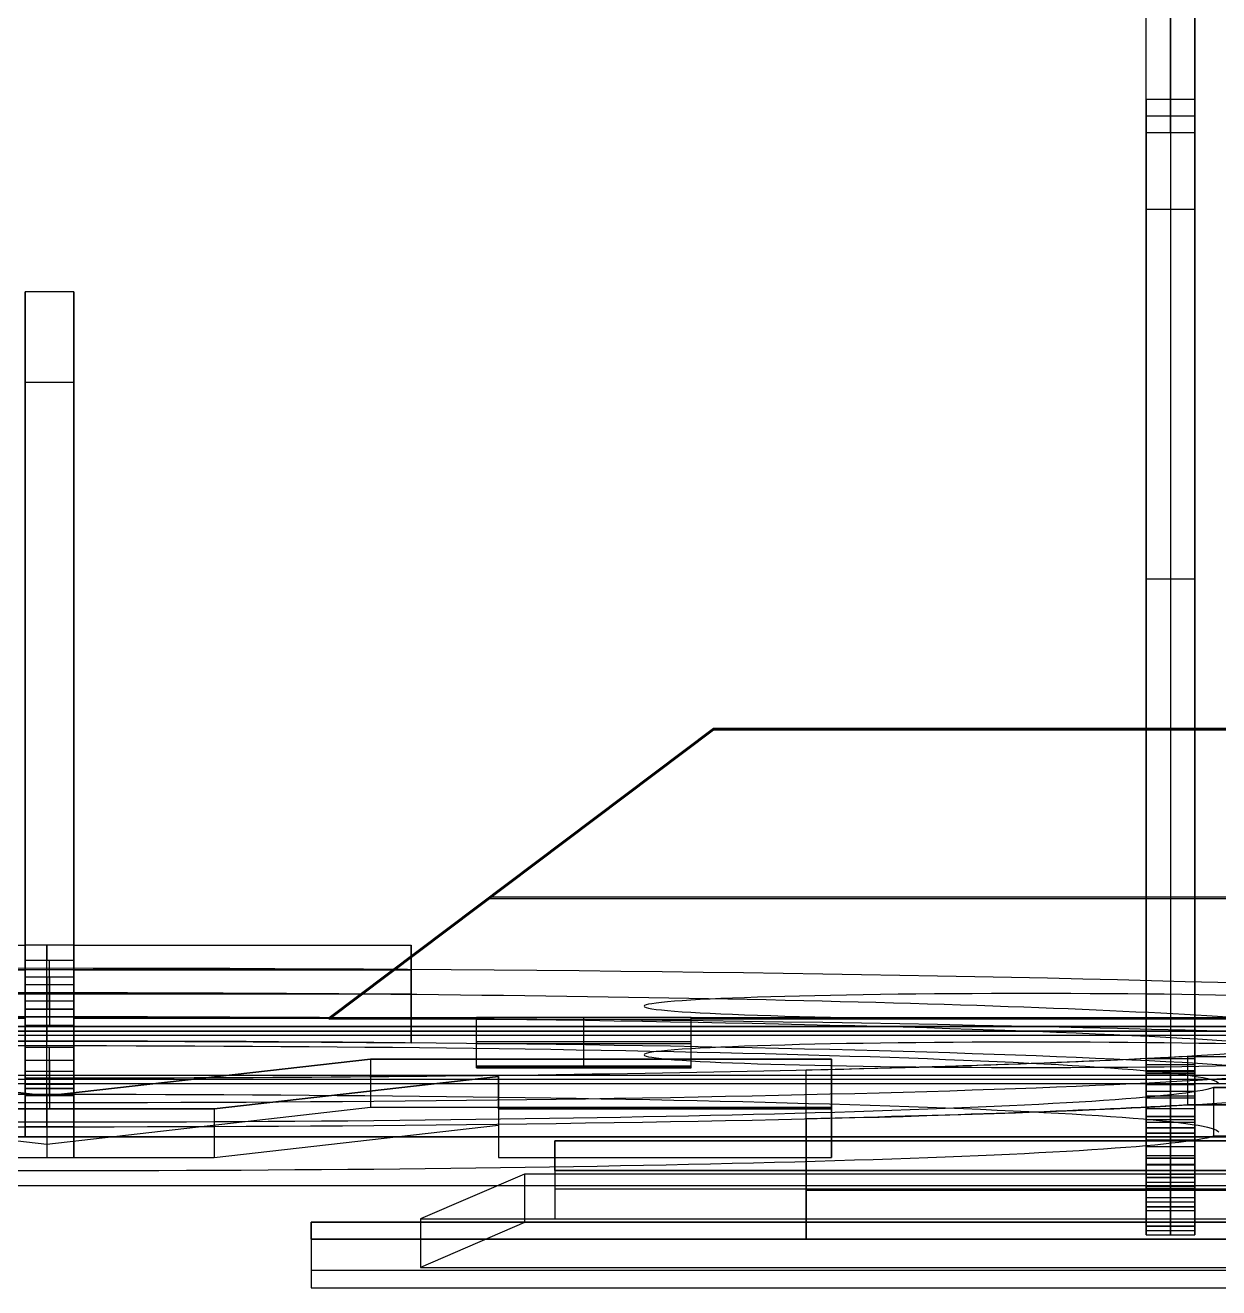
# Model space of a CAD drawing. Header units: millimetres. Extents: x 5204 to 20126, y 742 to 6062.
# Drawn here: x 12658.7 to 12904.3, y 2711.4 to 2971.3 of the extents above; entities that cross this region are included whole.
import ezdxf

# ---------------------------------------------------------------- set-up
doc = ezdxf.new("R2010")
doc.units = ezdxf.units.MM
doc.header["$MEASUREMENT"] = 0
for name, color, linetype, true_color in [('CORTE', 3, 'Continuous', 0x00ff00), ('DM', 7, 'Continuous', 0xbf3f3f), ('LINEAS', 5, 'Continuous', 0x0000ff)]:
    doc.layers.add(name, color=color, linetype=linetype, true_color=true_color)

msp = doc.modelspace()

# ---------------------------------------------------------------- linework, layer by layer
at = {"layer": 'CORTE'}
msp.add_line((12899.34691, 2731.35451, -0.65477), (12899.34691, 3231.1657, -0.65477), dxfattribs=at)
at = {"layer": 'DM'}
for p, q in [((12889.34691, 2731.35451, -0.65477), (12889.34691, 3135.40494, -0.65477)), ((12889.34691, 2949.10654, 369.29598), (12889.34691, 3135.40494, -0.65477)), ((12894.34691, 3135.40494, -0.65477), (12894.34691, 2731.35451, -0.65477)), ((12894.34691, 2949.10654, 369.29598), (12894.34691, 3135.40494, -0.65477)), ((12899.34691, 3135.40494, -0.65477), (12899.34691, 2731.35451, -0.65477)), ((12899.34691, 2949.10654, 369.29598), (12899.34691, 3135.40494, -0.65477)), ((12899.34691, 2955.96989, 578.82564), (12889.34691, 2955.96989, 578.82564)), ((12889.34691, 2949.10654, 369.29598), (12889.34691, 2955.96989, 578.82564)), ((12889.34691, 2955.96989, 578.82564), (12889.34691, 2758.47739, 827.37372)), ((12894.34691, 2949.10654, 369.29598), (12894.34691, 2955.96989, 578.82564)), ((12894.34691, 2955.96989, 578.82564), (12894.34691, 2758.47739, 827.37372)), ((12899.34691, 2949.10654, 369.29598), (12899.34691, 2955.96989, 578.82564)), ((12899.34691, 2955.96989, 578.82564), (12899.34691, 2758.47739, 827.37372)), ((12899.34691, 2952.53822, 474.06081), (12889.34691, 2952.53822, 474.06081)), ((12889.34691, 2756.0315, 752.70378), (12889.34691, 2949.10654, 369.29598)), ((12899.34691, 2949.10654, 369.29598), (12889.34691, 2949.10654, 369.29598)), ((12889.34691, 2949.10654, 369.29598), (12889.34691, 2743.693, 376.0245)), ((12889.34691, 2936.98845, -0.65477), (12889.34691, 2949.10654, 369.29598)), ((12899.34691, 2756.0315, 752.70378), (12899.34691, 2949.10654, 369.29598)), ((12899.34691, 2949.10654, 369.29598), (12899.34691, 2743.693, 376.0245)), ((12899.34691, 2936.98845, -0.65477), (12899.34691, 2949.10654, 369.29598)), ((12889.34691, 2833.43218, 599.00176), (12889.34691, 2942.78441, 595.41982)), ((12899.34691, 2833.43218, 599.00176), (12899.34691, 2942.78441, 595.41982)), ((12889.34691, 2933.37972, -0.65477), (12899.34691, 2933.37972, -0.65477)), ((12668.66905, 2916.37889, 1372.29623), (12658.66905, 2916.37889, 1372.29623)), ((12658.66905, 2781.87178, 1541.576), (12658.66905, 2916.37889, 1372.29623)), ((12658.66905, 2916.37889, 1372.29623), (12658.66905, 2897.70395, 802.17296)), ((12668.66905, 2781.87178, 1541.576), (12668.66905, 2916.37889, 1372.29623)), ((12668.66905, 2916.37889, 1372.29623), (12668.66905, 2897.70395, 802.17296)), ((12668.66905, 2781.87178, 1541.576), (12668.66905, 2916.37889, 1372.29623)), ((12668.66905, 2897.70395, 802.17296), (12658.66905, 2897.70395, 802.17296)), ((12658.66905, 2897.70395, 802.17296), (12658.66905, 2752.4072, 642.05844)), ((12668.66905, 2897.70395, 802.17296), (12668.66905, 2752.4072, 642.05844)), ((12668.66905, 2752.4072, 642.05844), (12668.66905, 2897.70395, 802.17296)), ((12899.34691, 2857.22364, 703.09968), (12889.34691, 2857.22364, 703.09968)), ((12889.34691, 2852.56902, 560.99988), (12889.34691, 2857.22364, 703.09968)), ((12899.34691, 2852.56902, 560.99988), (12899.34691, 2857.22364, 703.09968)), ((12721.21027, 2766.96552, 1086.50605), (12800.28899, 2826.54795, 1084.55437)), ((12721.21027, 2766.80183, 1081.50873), (12800.28899, 2826.38425, 1079.55705)), ((12721.21027, 2766.63813, 1076.51141), (12800.28899, 2826.22056, 1074.55973)), ((12800.28899, 2826.54795, 1084.55437), (13308.60892, 2826.54795, 1084.55437)), ((12800.28899, 2826.22056, 1074.55973), (12800.28899, 2826.54795, 1084.55437)), ((12800.28899, 2826.38425, 1079.55705), (13308.60892, 2826.38425, 1079.55705)), ((12800.28899, 2826.22056, 1074.55973), (13308.60892, 2826.22056, 1074.55973)), ((12760.74963, 2796.42935, 1075.53557), (12760.74963, 2796.75673, 1085.53021)), ((13001.36279, 2791.75941, 1085.6939), (12754.11711, 2791.75941, 1085.6939)), ((13001.36279, 2791.43203, 1075.69926), (12754.11711, 2791.43203, 1075.69926)), ((12588.13688, 2781.87178, 1541.576), (12658.66905, 2781.87178, 1541.576)), ((12668.66905, 2781.87178, 1541.576), (12658.66905, 2781.87178, 1541.576)), ((12658.66905, 2778.72952, 1445.64662), (12658.66905, 2781.87178, 1541.576)), ((12668.66905, 2781.87178, 1541.576), (12658.66905, 2781.87178, 1541.576)), ((12658.66905, 2778.72952, 1445.64662), (12658.66905, 2781.87178, 1541.576)), ((12663.12536, 2771.87714, 1541.90338), (12663.12536, 2781.87178, 1541.576)), ((12663.12536, 2781.87178, 1541.576), (12663.12536, 2778.72952, 1445.64662)), ((12668.66905, 2778.72952, 1445.64662), (12668.66905, 2781.87178, 1541.576)), ((12668.66905, 2781.87178, 1541.576), (12738.11384, 2781.87178, 1541.576)), ((12668.66905, 2778.72952, 1445.64662), (12668.66905, 2781.87178, 1541.576)), ((12738.11384, 2771.87714, 1541.90338), (12738.11384, 2781.87178, 1541.576)), ((12738.11384, 2781.87178, 1541.576), (12738.11384, 2771.78004, 1233.48756)), ((12658.66905, 2768.73488, 1445.974), (12658.66905, 2778.72952, 1445.64662)), ((12668.66905, 2778.72952, 1445.64662), (12658.66905, 2778.72952, 1445.64662)), ((12658.66905, 2778.72952, 1445.64662), (12658.66905, 2775.32687, 1341.76799)), ((12668.66905, 2778.72952, 1445.64662), (12658.66905, 2778.72952, 1445.64662)), ((12658.66905, 2768.73488, 1445.974), (12658.66905, 2778.72952, 1445.64662)), ((12663.66905, 2768.73488, 1445.974), (12663.66905, 2778.72952, 1445.64662)), ((12668.66905, 2768.73488, 1445.974), (12668.66905, 2778.72952, 1445.64662)), ((12668.66905, 2778.72952, 1445.64662), (12668.66905, 2775.32687, 1341.76799)), ((12668.66905, 2768.73488, 1445.974), (12668.66905, 2778.72952, 1445.64662)), ((12668.66905, 2775.32687, 1341.76799), (12668.66905, 2778.72952, 1445.64662)), ((12668.66905, 2778.72952, 1445.64662), (12668.66905, 2768.73488, 1445.974)), ((12588.13688, 2776.87446, 1541.73969), (12738.11384, 2776.87446, 1541.73969)), ((12588.13688, 2776.82591, 1387.53178), (12658.66905, 2776.82591, 1387.53178)), ((12668.66905, 2776.82591, 1387.53178), (12738.11384, 2776.82591, 1387.53178)), ((12738.11384, 2776.87446, 1541.73969), (12738.11384, 2766.78272, 1233.65126)), ((12738.11384, 2766.83127, 1387.85917), (12738.11384, 2776.82591, 1387.53178)), ((12658.66905, 2775.32687, 1341.76799), (12658.66905, 2765.33223, 1342.09537)), ((12668.66905, 2775.32687, 1341.76799), (12658.66905, 2775.32687, 1341.76799)), ((12658.66905, 2772.12758, 1244.09747), (12658.66905, 2775.32687, 1341.76799)), ((12668.66905, 2775.32687, 1341.76799), (12658.66905, 2775.32687, 1341.76799)), ((12658.66905, 2760.85211, 899.87111), (12658.66905, 2775.32687, 1341.76799)), ((12658.66905, 2775.32687, 1341.76799), (12658.66905, 2765.33223, 1342.09537)), ((12668.66905, 2773.7322, 1445.81031), (12658.66905, 2773.7322, 1445.81031)), ((12663.12536, 2775.32687, 1341.76799), (12663.12536, 2772.12879, 1244.13433)), ((12663.66905, 2775.32687, 1341.76799), (12663.66905, 2765.33223, 1342.09537)), ((12668.66905, 2775.32687, 1341.76799), (12668.66905, 2765.33223, 1342.09537)), ((12668.66905, 2772.12692, 1244.07729), (12668.66905, 2775.32687, 1341.76799)), ((12668.66905, 2760.85211, 899.87111), (12668.66905, 2775.32687, 1341.76799)), ((12668.66905, 2775.32687, 1341.76799), (12668.66905, 2765.33223, 1342.09537)), ((12668.66905, 2765.33223, 1342.09537), (12668.66905, 2775.32687, 1341.76799)), ((12588.13688, 2771.87714, 1541.90338), (12738.11384, 2771.87714, 1541.90338)), ((12588.13688, 2771.87714, 1541.90338), (12738.11384, 2771.87714, 1541.90338)), ((12663.12536, 2762.13415, 1244.46172), (12663.12536, 2772.12879, 1244.13433)), ((12663.12536, 2771.87714, 1541.90338), (12663.12536, 2768.73488, 1445.974)), ((12738.11384, 2771.87714, 1541.90338), (12738.11384, 2761.7854, 1233.81495)), ((12738.11384, 2771.87714, 1541.90338), (12738.11384, 2761.7854, 1233.81495)), ((12738.11384, 2761.7854, 1233.81495), (12738.11384, 2771.78004, 1233.48756)), ((12668.66905, 2770.32955, 1341.93168), (12658.66905, 2770.32955, 1341.93168)), ((12668.66905, 2768.73488, 1445.974), (12658.66905, 2768.73488, 1445.974)), ((12658.66905, 2765.33223, 1342.09537), (12658.66905, 2768.73488, 1445.974)), ((12668.66905, 2768.73488, 1445.974), (12658.66905, 2768.73488, 1445.974)), ((12658.66905, 2765.33223, 1342.09537), (12658.66905, 2768.73488, 1445.974)), ((12668.66905, 2768.73488, 1445.974), (12658.66905, 2768.73488, 1445.974)), ((12658.66905, 2768.73488, 1445.974), (12658.66905, 2765.33223, 1342.09537)), ((12658.66905, 2765.33223, 1342.09537), (12658.66905, 2768.73488, 1445.974)), ((12658.66905, 2768.73488, 1445.974), (12668.66905, 2768.73488, 1445.974)), ((12668.66905, 2765.33223, 1342.09537), (12668.66905, 2768.73488, 1445.974)), ((12668.66905, 2765.33223, 1342.09537), (12668.66905, 2768.73488, 1445.974)), ((12668.66905, 2768.73488, 1445.974), (12668.66905, 2765.33223, 1342.09537)), ((12668.66905, 2765.33223, 1342.09537), (12668.66905, 2768.73488, 1445.974)), ((12668.66905, 2768.73488, 1445.974), (12668.66905, 2765.33223, 1342.09537)), ((12588.13688, 2766.83127, 1387.85917), (12658.66905, 2766.83127, 1387.85917)), ((12668.66905, 2766.83127, 1387.85917), (12738.11384, 2766.83127, 1387.85917)), ((12721.21027, 2766.63813, 1076.51141), (12721.21027, 2766.96552, 1086.50605)), ((12721.21027, 2766.96552, 1086.50605), (12751.53714, 2766.96552, 1086.50605)), ((12751.53714, 2766.80183, 1081.50873), (12721.21027, 2766.80183, 1081.50873)), ((12751.53714, 2766.63813, 1076.51141), (12721.21027, 2766.63813, 1076.51141)), ((12751.53714, 2756.97088, 1086.83344), (12751.53714, 2766.96552, 1086.50605)), ((12751.53714, 2766.96552, 1086.50605), (12751.53714, 2766.63813, 1076.51141)), ((12795.67267, 2766.96552, 1086.50605), (12751.53714, 2766.96552, 1086.50605)), ((12751.53714, 2756.80719, 1081.83612), (12751.53714, 2766.80183, 1081.50873)), ((12751.53714, 2756.64349, 1076.8388), (12751.53714, 2766.63813, 1076.51141)), ((12751.53714, 2766.63813, 1076.51141), (12795.67267, 2766.63813, 1076.51141)), ((12773.60491, 2756.97088, 1086.83344), (12773.60491, 2766.96552, 1086.50605)), ((12773.60491, 2756.64349, 1076.8388), (12773.60491, 2766.63813, 1076.51141)), ((12795.67267, 2756.97088, 1086.83344), (12795.67267, 2766.96552, 1086.50605)), ((12795.67267, 2766.63813, 1076.51141), (12795.67267, 2766.96552, 1086.50605)), ((12795.67267, 2766.96552, 1086.50605), (12916.19874, 2766.96552, 1086.50605)), ((12795.67267, 2756.80719, 1081.83612), (12795.67267, 2766.80183, 1081.50873)), ((12916.19874, 2766.80183, 1081.50873), (12795.67267, 2766.80183, 1081.50873)), ((12916.19874, 2766.63813, 1076.51141), (12795.67267, 2766.63813, 1076.51141)), ((12795.67267, 2756.64349, 1076.8388), (12795.67267, 2766.63813, 1076.51141)), ((12818.7045, 2766.96552, 1086.50605), (12818.7045, 2766.63813, 1076.51141)), ((12294.89486, 2765.13574, 1336.09681), (13031.35586, 2765.13574, 1336.09681)), ((12987.11676, 2764.21276, 1307.91942), (12337.61473, 2764.21276, 1307.91942)), ((12987.11676, 2764.21276, 1307.91942), (12339.13396, 2764.21276, 1307.91942)), ((12668.66905, 2765.33223, 1342.09537), (12658.66905, 2765.33223, 1342.09537)), ((12668.66905, 2765.33223, 1342.09537), (12658.66905, 2765.33223, 1342.09537)), ((12658.66905, 2765.33223, 1342.09537), (12668.66905, 2765.33223, 1342.09537)), ((12668.66905, 2765.33223, 1342.09537), (12658.66905, 2765.33223, 1342.09537)), ((12663.12536, 2765.33223, 1342.09537), (12663.12536, 2762.13415, 1244.46172)), ((12668.66905, 2760.85211, 899.87111), (12658.66905, 2760.85211, 899.87111)), ((12658.66905, 2750.85747, 900.1985), (12658.66905, 2760.85211, 899.87111)), ((12668.66905, 2750.85747, 900.1985), (12668.66905, 2760.85211, 899.87111)), ((12668.66905, 2758.17832, 818.2436), (12668.66905, 2760.85211, 899.87111)), ((12668.66905, 2760.85211, 899.87111), (12668.66905, 2740.86283, 900.52588)), ((12795.67267, 2761.9682, 1086.66974), (12751.53714, 2761.9682, 1086.66974)), ((12751.53714, 2761.9682, 1086.66974), (12751.53714, 2761.64081, 1076.6751)), ((12751.53714, 2761.64081, 1076.6751), (12795.67267, 2761.64081, 1076.6751)), ((12795.67267, 2761.64081, 1076.6751), (12795.67267, 2761.9682, 1086.66974)), ((12663.12536, 2750.85747, 900.1985), (12596.53557, 2758.45344, 1132.09435)), ((12668.66905, 2758.17832, 818.2436), (12658.66905, 2758.17832, 818.2436)), ((12658.66905, 2754.49982, 705.94358), (12658.66905, 2758.17832, 818.2436)), ((12658.66905, 2758.17832, 818.2436), (12658.66905, 2748.18368, 818.57098)), ((12729.71515, 2758.45344, 1132.09435), (12663.12536, 2750.85747, 900.1985)), ((12668.66905, 2754.49982, 705.94358), (12668.66905, 2758.17832, 818.2436)), ((12668.66905, 2758.17832, 818.2436), (12668.66905, 2748.18368, 818.57098)), ((12668.66905, 2738.18904, 818.89837), (12668.66905, 2758.17832, 818.2436)), ((12824.58219, 2758.45344, 1132.09435), (12729.71515, 2758.45344, 1132.09435)), ((12729.71515, 2758.45344, 1132.09435), (12729.71515, 2748.4588, 1132.42174)), ((12824.58219, 2748.18368, 818.57098), (12824.58219, 2758.45344, 1132.09435)), ((12824.58219, 2758.45344, 1132.09435), (12824.58219, 2748.4588, 1132.42174)), ((12889.34691, 2758.47739, 827.37372), (12889.34691, 2756.0315, 752.70378)), ((12899.34691, 2758.47739, 827.37372), (12889.34691, 2758.47739, 827.37372)), ((12894.34691, 2758.47739, 827.37372), (12894.34691, 2756.0315, 752.70378)), ((12897.93692, 2758.99874, 843.28991), (12969.3354, 2758.99874, 843.28991)), ((12897.93692, 2749.0041, 843.61729), (12897.93692, 2758.99874, 843.28991)), ((12899.34691, 2758.47739, 827.37372), (12899.34691, 2756.0315, 752.70378)), ((12294.89486, 2755.1411, 1336.4242), (13031.35586, 2755.1411, 1336.4242)), ((12795.67267, 2756.97088, 1086.83344), (12751.53714, 2756.97088, 1086.83344)), ((12751.53714, 2756.97088, 1086.83344), (12751.53714, 2756.64349, 1076.8388)), ((12795.67267, 2756.80719, 1081.83612), (12751.53714, 2756.80719, 1081.83612)), ((12751.53714, 2756.64349, 1076.8388), (12795.67267, 2756.64349, 1076.8388)), ((12773.60491, 2756.97088, 1086.83344), (12773.60491, 2756.64349, 1076.8388)), ((12795.67267, 2756.64349, 1076.8388), (12795.67267, 2756.97088, 1086.83344)), ((12819.35843, 2746.13889, 756.14599), (12819.35843, 2756.13353, 755.8186)), ((12819.35843, 2731.35451, -0.65477), (12819.35843, 2756.13353, 755.8186)), ((12899.34691, 2757.25444, 790.03875), (12889.34691, 2757.25444, 790.03875)), ((12899.34691, 2756.0315, 752.70378), (12889.34691, 2756.0315, 752.70378)), ((12889.34691, 2755.39437, 733.25294), (12889.34691, 2756.0315, 752.70378)), ((12899.34691, 2755.71293, 742.97836), (12889.34691, 2755.71293, 742.97836)), ((12889.34691, 2745.39973, 733.58033), (12889.34691, 2755.39437, 733.25294)), ((12899.34691, 2755.39437, 733.25294), (12889.34691, 2755.39437, 733.25294)), ((12889.34691, 2755.39437, 733.25294), (12889.34691, 2753.20059, 666.27946)), ((12889.34691, 2745.39973, 733.58033), (12889.34691, 2755.39437, 733.25294)), ((12899.34691, 2755.39437, 733.25294), (12889.34691, 2755.39437, 733.25294)), ((12889.34691, 2755.39437, 733.25294), (12889.34691, 2753.20059, 666.27946)), ((12894.34691, 2755.39437, 733.25294), (12894.34691, 2756.0315, 752.70378)), ((12894.34691, 2745.39973, 733.58033), (12894.34691, 2755.39437, 733.25294)), ((12899.34691, 2755.39437, 733.25294), (12899.34691, 2756.0315, 752.70378)), ((12899.34691, 2745.39973, 733.58033), (12899.34691, 2755.39437, 733.25294)), ((12899.34691, 2755.39437, 733.25294), (12899.34691, 2753.20059, 666.27946)), ((12899.34691, 2745.39973, 733.58033), (12899.34691, 2755.39437, 733.25294)), ((12899.34691, 2753.20059, 666.27946), (12899.34691, 2755.39437, 733.25294)), ((12987.11676, 2754.21813, 1308.24681), (12339.13396, 2754.21813, 1308.24681)), ((12668.66905, 2754.49982, 705.94358), (12658.66905, 2754.49982, 705.94358)), ((12658.66905, 2744.50518, 706.27097), (12658.66905, 2754.49982, 705.94358)), ((12668.66905, 2754.49982, 705.94358), (12658.66905, 2754.49982, 705.94358)), ((12658.66905, 2754.49982, 705.94358), (12658.66905, 2752.4072, 642.05844)), ((12668.66905, 2752.4072, 642.05844), (12658.66905, 2752.4072, 642.05844)), ((12658.66905, 2752.4072, 642.05844), (12658.66905, 2742.41256, 642.38582)), ((12658.66905, 2752.4072, 642.05844), (12668.66905, 2752.4072, 642.05844)), ((12668.66905, 2744.50518, 706.27097), (12668.66905, 2754.49982, 705.94358)), ((12668.66905, 2752.4072, 642.05844), (12668.66905, 2754.49982, 705.94358)), ((12668.66905, 2752.4072, 642.05844), (12668.66905, 2742.41256, 642.38582)), ((12697.54567, 2748.18368, 818.57098), (12756.083, 2754.8611, 1022.42452)), ((12756.083, 2754.8611, 1022.42452), (12756.083, 2744.86646, 1022.7519)), ((12756.083, 2754.8611, 1022.42452), (12756.083, 2748.18368, 818.57098)), ((12889.34691, 2744.30284, 700.09359), (12889.34691, 2754.29748, 699.7662)), ((12889.34691, 2753.20059, 666.27946), (12889.34691, 2743.20595, 666.60685)), ((12899.34691, 2753.20059, 666.27946), (12889.34691, 2753.20059, 666.27946)), ((12889.34691, 2750.36896, 579.83345), (12889.34691, 2753.20059, 666.27946)), ((12889.34691, 2753.20059, 666.27946), (12899.34691, 2753.20059, 666.27946)), ((12889.34691, 2743.20595, 666.60685), (12889.34691, 2753.20059, 666.27946)), ((12894.34691, 2753.20059, 666.27946), (12894.34691, 2743.20595, 666.60685)), ((12894.34691, 2750.36896, 579.83345), (12894.34691, 2753.20059, 666.27946)), ((12899.34691, 2744.50332, 706.21392), (12899.34691, 2754.49795, 705.88654)), ((12899.34691, 2754.49795, 705.88654), (12899.34691, 2750.77118, 592.11261)), ((12899.34691, 2744.30284, 700.09359), (12899.34691, 2754.29748, 699.7662)), ((12899.34691, 2753.20059, 666.27946), (12899.34691, 2743.20595, 666.60685)), ((12899.34691, 2750.36896, 579.83345), (12899.34691, 2753.20059, 666.27946)), ((12899.34691, 2743.20595, 666.60685), (12899.34691, 2753.20059, 666.27946)), ((13112.36575, 2752.56347, 952.28051), (12903.18876, 2752.56347, 952.28051)), ((12903.18876, 2752.56347, 952.28051), (12903.18876, 2742.56883, 952.6079)), ((12668.66905, 2750.85747, 900.1985), (12658.66905, 2750.85747, 900.1985)), ((12658.66905, 2748.18368, 818.57098), (12658.66905, 2750.85747, 900.1985)), ((12663.12536, 2750.85747, 900.1985), (12663.12536, 2740.86283, 900.52588)), ((12668.66905, 2748.18368, 818.57098), (12668.66905, 2750.85747, 900.1985)), ((12899.34691, 2751.78477, 623.05645), (12889.34691, 2751.78477, 623.05645)), ((12899.34691, 2750.77118, 592.11261), (12889.34691, 2750.77118, 592.11261)), ((12889.34691, 2750.77118, 592.11261), (12889.34691, 2745.98146, 445.88844)), ((12899.34691, 2750.39705, 733.41663), (12889.34691, 2750.39705, 733.41663)), ((12889.34691, 2750.39705, 733.41663), (12889.34691, 2748.20327, 666.44315)), ((12889.34691, 2740.37432, 580.16083), (12889.34691, 2750.36896, 579.83345)), ((12899.34691, 2750.36896, 579.83345), (12889.34691, 2750.36896, 579.83345)), ((12889.34691, 2750.36896, 579.83345), (12889.34691, 2746.64219, 466.05952)), ((12889.34691, 2740.37432, 580.16083), (12889.34691, 2750.36896, 579.83345)), ((12899.34691, 2750.36896, 579.83345), (12889.34691, 2750.36896, 579.83345)), ((12889.34691, 2750.36896, 579.83345), (12889.34691, 2746.64219, 466.05952)), ((12894.34691, 2740.37432, 580.16083), (12894.34691, 2750.36896, 579.83345)), ((12899.34691, 2750.77118, 592.11261), (12899.34691, 2740.77654, 592.43999)), ((12899.34691, 2745.98146, 445.88844), (12899.34691, 2750.77118, 592.11261)), ((12899.34691, 2750.39705, 733.41663), (12899.34691, 2748.20327, 666.44315)), ((12899.34691, 2740.37432, 580.16083), (12899.34691, 2750.36896, 579.83345)), ((12899.34691, 2750.36896, 579.83345), (12899.34691, 2746.64219, 466.05952)), ((12899.34691, 2740.37432, 580.16083), (12899.34691, 2750.36896, 579.83345)), ((12899.34691, 2746.64219, 466.05952), (12899.34691, 2750.36896, 579.83345)), ((12663.12536, 2740.86283, 900.52588), (12596.53557, 2748.4588, 1132.42174)), ((12628.70505, 2748.18368, 818.57098), (12663.12536, 2748.18368, 818.57098)), ((12668.66905, 2748.18368, 818.57098), (12658.66905, 2748.18368, 818.57098)), ((12729.71515, 2748.4588, 1132.42174), (12663.12536, 2740.86283, 900.52588)), ((12663.12536, 2748.18368, 818.57098), (12697.54567, 2748.18368, 818.57098)), ((12663.12536, 2748.18368, 818.57098), (12663.12536, 2738.18904, 818.89837)), ((12697.54567, 2748.18368, 818.57098), (12697.54567, 2738.18904, 818.89837)), ((12824.58219, 2748.4588, 1132.42174), (12729.71515, 2748.4588, 1132.42174)), ((12756.083, 2748.18368, 818.57098), (12756.083, 2738.18904, 818.89837)), ((12756.083, 2748.18368, 818.57098), (12824.58219, 2748.18368, 818.57098)), ((12824.58219, 2738.18904, 818.89837), (12824.58219, 2748.4588, 1132.42174)), ((12824.58219, 2748.18368, 818.57098), (12824.58219, 2738.18904, 818.89837)), ((12889.34691, 2738.51094, 523.27387), (12889.34691, 2748.50557, 522.94648)), ((12899.34691, 2748.20327, 666.44315), (12889.34691, 2748.20327, 666.44315)), ((12969.3354, 2749.0041, 843.61729), (12897.93692, 2749.0041, 843.61729)), ((12897.93692, 2749.0041, 843.61729), (12969.3354, 2749.0041, 843.61729)), ((12899.34691, 2738.51094, 523.27387), (12899.34691, 2748.50557, 522.94648)), ((12697.54567, 2738.18904, 818.89837), (12756.083, 2744.86646, 1022.7519)), ((12756.083, 2744.86646, 1022.7519), (12756.083, 2738.18904, 818.89837)), ((12819.35843, 2746.13889, 756.14599), (12819.35843, 2721.35987, -0.32738)), ((12819.35843, 2721.35987, -0.32738), (12819.35843, 2746.13889, 756.14599)), ((12889.34691, 2746.64219, 466.05952), (12889.34691, 2736.64755, 466.3869)), ((12899.34691, 2746.64219, 466.05952), (12889.34691, 2746.64219, 466.05952)), ((12889.34691, 2741.74904, 316.67766), (12889.34691, 2746.64219, 466.05952)), ((12889.34691, 2746.64219, 466.05952), (12899.34691, 2746.64219, 466.05952)), ((12889.34691, 2736.64755, 466.3869), (12889.34691, 2746.64219, 466.05952)), ((12889.34691, 2745.98146, 445.88844), (12899.34691, 2745.98146, 445.88844)), ((12899.34691, 2745.39973, 733.58033), (12889.34691, 2745.39973, 733.58033)), ((12889.34691, 2743.20595, 666.60685), (12889.34691, 2745.39973, 733.58033)), ((12899.34691, 2745.39973, 733.58033), (12889.34691, 2745.39973, 733.58033)), ((12889.34691, 2745.39973, 733.58033), (12889.34691, 2743.20595, 666.60685)), ((12899.34691, 2745.39973, 733.58033), (12889.34691, 2745.39973, 733.58033)), ((12889.34691, 2745.39973, 733.58033), (12889.34691, 2743.20595, 666.60685)), ((12899.34691, 2745.37164, 579.99714), (12889.34691, 2745.37164, 579.99714)), ((12889.34691, 2745.37164, 579.99714), (12889.34691, 2741.64487, 466.22321)), ((12894.34691, 2746.64219, 466.05952), (12894.34691, 2736.64755, 466.3869)), ((12894.34691, 2741.74904, 316.67766), (12894.34691, 2746.64219, 466.05952)), ((12894.34691, 2743.20595, 666.60685), (12894.34691, 2745.39973, 733.58033)), ((12899.34691, 2746.64219, 466.05952), (12899.34691, 2736.64755, 466.3869)), ((12899.34691, 2741.74904, 316.67766), (12899.34691, 2746.64219, 466.05952)), ((12899.34691, 2736.64755, 466.3869), (12899.34691, 2746.64219, 466.05952)), ((12899.34691, 2735.98682, 446.21582), (12899.34691, 2745.98146, 445.88844)), ((12899.34691, 2745.98146, 445.88844), (12899.34691, 2742.25469, 332.11451)), ((12899.34691, 2743.20595, 666.60685), (12899.34691, 2745.39973, 733.58033)), ((12899.34691, 2743.20595, 666.60685), (12899.34691, 2745.39973, 733.58033)), ((12899.34691, 2743.20595, 666.60685), (12899.34691, 2745.39973, 733.58033)), ((12899.34691, 2745.37164, 579.99714), (12899.34691, 2741.64487, 466.22321)), ((12987.11676, 2742.41256, 642.38582), (12337.61473, 2742.41256, 642.38582)), ((12339.13396, 2742.41256, 642.38582), (12987.11676, 2742.41256, 642.38582)), ((12668.66905, 2744.50518, 706.27097), (12658.66905, 2744.50518, 706.27097)), ((12658.66905, 2742.41256, 642.38582), (12658.66905, 2744.50518, 706.27097)), ((12668.66905, 2742.41256, 642.38582), (12658.66905, 2742.41256, 642.38582)), ((12668.66905, 2742.41256, 642.38582), (12668.66905, 2744.50518, 706.27097)), ((12899.34691, 2744.30284, 700.09359), (12889.34691, 2744.30284, 700.09359)), ((12899.34691, 2744.19561, 391.36859), (12889.34691, 2744.19561, 391.36859)), ((12899.34691, 2743.20595, 666.60685), (12889.34691, 2743.20595, 666.60685)), ((12889.34691, 2743.20595, 666.60685), (12899.34691, 2743.20595, 666.60685)), ((12889.34691, 2743.20595, 666.60685), (12899.34691, 2743.20595, 666.60685)), ((12899.34691, 2740.77654, 592.43999), (12899.34691, 2744.50332, 706.21392)), ((12899.34691, 2742.25469, 332.11451), (12899.34691, 2732.26005, 332.44189)), ((13112.36575, 2742.56883, 952.6079), (12903.18876, 2742.56883, 952.6079)), ((12663.12536, 2740.86283, 900.52588), (12663.12536, 2738.18904, 818.89837)), ((12668.66905, 2740.86283, 900.52588), (12668.66905, 2738.18904, 818.89837)), ((12767.6816, 2741.62615, 618.37744), (12767.6816, 2735.51598, 431.84163)), ((12767.6816, 2741.62615, 618.37744), (12767.6816, 2731.63151, 618.70483)), ((13023.63936, 2741.62615, 618.37744), (12767.6816, 2741.62615, 618.37744)), ((12889.34691, 2731.7544, 317.00504), (12889.34691, 2741.74904, 316.67766)), ((12899.34691, 2741.74904, 316.67766), (12889.34691, 2741.74904, 316.67766)), ((12889.34691, 2741.74904, 316.67766), (12889.34691, 2738.02226, 202.90373)), ((12889.34691, 2731.7544, 317.00504), (12889.34691, 2741.74904, 316.67766)), ((12899.34691, 2741.74904, 316.67766), (12889.34691, 2741.74904, 316.67766)), ((12889.34691, 2741.74904, 316.67766), (12889.34691, 2738.02226, 202.90373)), ((12899.34691, 2741.64487, 466.22321), (12889.34691, 2741.64487, 466.22321)), ((12899.34691, 2740.37432, 580.16083), (12889.34691, 2740.37432, 580.16083)), ((12889.34691, 2736.64755, 466.3869), (12889.34691, 2740.37432, 580.16083)), ((12899.34691, 2740.37432, 580.16083), (12889.34691, 2740.37432, 580.16083)), ((12889.34691, 2740.37432, 580.16083), (12889.34691, 2736.64755, 466.3869)), ((12899.34691, 2740.37432, 580.16083), (12889.34691, 2740.37432, 580.16083)), ((12889.34691, 2740.37432, 580.16083), (12889.34691, 2736.64755, 466.3869)), ((12889.34691, 2729.89101, 260.11808), (12889.34691, 2739.88565, 259.79069)), ((12894.34691, 2731.7544, 317.00504), (12894.34691, 2741.74904, 316.67766)), ((12894.34691, 2736.64755, 466.3869), (12894.34691, 2740.37432, 580.16083)), ((12899.34691, 2731.7544, 317.00504), (12899.34691, 2741.74904, 316.67766)), ((12899.34691, 2741.74904, 316.67766), (12899.34691, 2738.02226, 202.90373)), ((12899.34691, 2731.7544, 317.00504), (12899.34691, 2741.74904, 316.67766)), ((12899.34691, 2738.02226, 202.90373), (12899.34691, 2741.74904, 316.67766)), ((12899.34691, 2736.64755, 466.3869), (12899.34691, 2740.37432, 580.16083)), ((12899.34691, 2736.64755, 466.3869), (12899.34691, 2740.37432, 580.16083)), ((12899.34691, 2736.64755, 466.3869), (12899.34691, 2740.37432, 580.16083)), ((12899.34691, 2729.89101, 260.11808), (12899.34691, 2739.88565, 259.79069)), ((12628.70505, 2738.18904, 818.89837), (12663.12536, 2738.18904, 818.89837)), ((12663.12536, 2738.18904, 818.89837), (12697.54567, 2738.18904, 818.89837)), ((12756.083, 2738.18904, 818.89837), (12824.58219, 2738.18904, 818.89837)), ((12899.34691, 2738.51094, 523.27387), (12889.34691, 2738.51094, 523.27387)), ((12889.34691, 2738.02226, 202.90373), (12889.34691, 2728.02762, 203.23111)), ((12899.34691, 2738.02226, 202.90373), (12889.34691, 2738.02226, 202.90373)), ((12889.34691, 2734.0458, 81.50719), (12889.34691, 2738.02226, 202.90373)), ((12889.34691, 2738.02226, 202.90373), (12899.34691, 2738.02226, 202.90373)), ((12889.34691, 2728.02762, 203.23111), (12889.34691, 2738.02226, 202.90373)), ((12899.34691, 2736.75172, 316.84135), (12889.34691, 2736.75172, 316.84135)), ((12889.34691, 2736.75172, 316.84135), (12889.34691, 2733.02494, 203.06742)), ((12894.34691, 2738.02226, 202.90373), (12894.34691, 2728.02762, 203.23111)), ((12894.34691, 2734.0458, 81.50719), (12894.34691, 2738.02226, 202.90373)), ((12899.34691, 2738.02226, 202.90373), (12899.34691, 2728.02762, 203.23111)), ((12899.34691, 2734.0458, 81.50719), (12899.34691, 2738.02226, 202.90373)), ((12899.34691, 2728.02762, 203.23111), (12899.34691, 2738.02226, 202.90373)), ((12899.34691, 2727.77142, 195.40957), (12899.34691, 2737.76606, 195.08219)), ((12899.34691, 2737.76606, 195.08219), (12899.34691, 2734.03928, 81.30826)), ((12899.34691, 2736.75172, 316.84135), (12899.34691, 2733.02494, 203.06742)), ((12761.37298, 2734.77227, 409.13684), (12739.99383, 2725.53291, 127.07063)), ((13063.9849, 2734.77227, 409.13684), (12761.37298, 2734.77227, 409.13684)), ((12761.37298, 2734.77227, 409.13684), (12761.37298, 2724.77763, 409.46422)), ((12767.6816, 2735.51598, 431.84163), (12767.6816, 2725.52134, 432.16901)), ((12767.6816, 2735.51598, 431.84163), (13023.63936, 2735.51598, 431.84163)), ((12899.34691, 2736.64755, 466.3869), (12889.34691, 2736.64755, 466.3869)), ((12889.34691, 2736.64755, 466.3869), (12899.34691, 2736.64755, 466.3869)), ((12889.34691, 2736.64755, 466.3869), (12899.34691, 2736.64755, 466.3869)), ((12899.34691, 2734.68838, 101.12448), (12889.34691, 2734.68838, 101.12448)), ((12899.34691, 2732.26005, 332.44189), (12899.34691, 2735.98682, 446.21582)), ((12339.13396, 2732.41792, 642.71321), (12987.11676, 2732.41792, 642.71321)), ((12767.6816, 2731.63151, 618.70483), (12767.6816, 2725.52134, 432.16901)), ((13023.63936, 2731.63151, 618.70483), (12767.6816, 2731.63151, 618.70483)), ((12889.34691, 2734.0458, 81.50719), (12889.34691, 2724.05116, 81.83458)), ((12889.34691, 2734.0458, 81.50719), (12899.34691, 2734.0458, 81.50719)), ((12889.34691, 2732.23536, 26.23672), (12889.34691, 2734.0458, 81.50719)), ((12889.34691, 2732.23536, 26.23672), (12889.34691, 2734.0458, 81.50719)), ((12889.34691, 2734.0458, 81.50719), (12889.34691, 2724.05116, 81.83458)), ((12889.34691, 2724.05116, 81.83458), (12889.34691, 2734.0458, 81.50719)), ((12899.34691, 2734.0458, 81.50719), (12889.34691, 2734.0458, 81.50719)), ((12889.34691, 2734.0458, 81.50719), (12889.34691, 2732.23536, 26.23672)), ((12889.34691, 2723.14594, 54.19934), (12889.34691, 2733.14058, 53.87196)), ((12899.34691, 2733.02494, 203.06742), (12889.34691, 2733.02494, 203.06742)), ((12889.34691, 2731.35451, -0.65477), (12889.34691, 2732.23536, 26.23672)), ((12889.34691, 2722.24072, 26.56411), (12889.34691, 2732.23536, 26.23672)), ((12889.34691, 2732.23536, 26.23672), (12899.34691, 2732.23536, 26.23672)), ((12889.34691, 2722.24072, 26.56411), (12889.34691, 2732.23536, 26.23672)), ((12889.34691, 2732.23536, 26.23672), (12899.34691, 2732.23536, 26.23672)), ((12889.34691, 2722.24072, 26.56411), (12889.34691, 2732.23536, 26.23672)), ((12899.34691, 2731.7544, 317.00504), (12889.34691, 2731.7544, 317.00504)), ((12889.34691, 2728.02762, 203.23111), (12889.34691, 2731.7544, 317.00504)), ((12899.34691, 2731.7544, 317.00504), (12889.34691, 2731.7544, 317.00504)), ((12889.34691, 2731.7544, 317.00504), (12889.34691, 2728.02762, 203.23111)), ((12899.34691, 2731.7544, 317.00504), (12889.34691, 2731.7544, 317.00504)), ((12889.34691, 2731.7544, 317.00504), (12889.34691, 2728.02762, 203.23111)), ((12894.34691, 2734.0458, 81.50719), (12894.34691, 2724.05116, 81.83458)), ((12894.34691, 2722.24072, 26.56411), (12894.34691, 2732.23536, 26.23672)), ((12894.34691, 2731.35451, -0.65477), (12894.34691, 2732.23536, 26.23672)), ((12894.34691, 2728.02762, 203.23111), (12894.34691, 2731.7544, 317.00504)), ((12899.34691, 2734.0458, 81.50719), (12899.34691, 2724.05116, 81.83458)), ((12899.34691, 2732.23536, 26.23672), (12899.34691, 2734.0458, 81.50719)), ((12899.34691, 2724.05116, 81.83458), (12899.34691, 2734.0458, 81.50719)), ((12899.34691, 2732.23536, 26.23672), (12899.34691, 2734.0458, 81.50719)), ((12899.34691, 2734.03928, 81.30826), (12899.34691, 2724.04465, 81.63564)), ((12899.34691, 2723.14594, 54.19934), (12899.34691, 2733.14058, 53.87196)), ((12899.34691, 2731.35451, -0.65477), (12899.34691, 2732.23536, 26.23672)), ((12899.34691, 2722.24072, 26.56411), (12899.34691, 2732.23536, 26.23672)), ((12899.34691, 2722.24072, 26.56411), (12899.34691, 2732.23536, 26.23672)), ((12899.34691, 2728.02762, 203.23111), (12899.34691, 2731.7544, 317.00504)), ((12899.34691, 2728.02762, 203.23111), (12899.34691, 2731.7544, 317.00504)), ((12899.34691, 2728.02762, 203.23111), (12899.34691, 2731.7544, 317.00504)), ((12819.35843, 2721.35987, -0.32738), (12819.35843, 2731.35451, -0.65477)), ((12969.3354, 2731.35451, -0.65477), (12819.35843, 2731.35451, -0.65477)), ((12899.34691, 2731.35451, -0.65477), (12889.34691, 2731.35451, -0.65477)), ((12899.34691, 2729.89101, 260.11808), (12889.34691, 2729.89101, 260.11808)), ((12889.34691, 2729.04848, 81.67088), (12899.34691, 2729.04848, 81.67088)), ((12889.34691, 2727.23804, 26.40042), (12889.34691, 2729.04848, 81.67088)), ((12899.34691, 2727.23804, 26.40042), (12899.34691, 2729.04848, 81.67088)), ((12899.34691, 2728.02762, 203.23111), (12889.34691, 2728.02762, 203.23111)), ((12889.34691, 2728.02762, 203.23111), (12899.34691, 2728.02762, 203.23111)), ((12889.34691, 2728.02762, 203.23111), (12899.34691, 2728.02762, 203.23111)), ((12889.34691, 2727.23804, 26.40042), (12899.34691, 2727.23804, 26.40042)), ((12899.34691, 2724.04465, 81.63564), (12899.34691, 2727.77142, 195.40957)), ((12717.48807, 2724.89278, 107.52829), (12717.48807, 2721.35987, -0.32738)), ((12717.48807, 2724.89278, 107.52829), (12717.48807, 2714.89814, 107.85568)), ((13128.55553, 2724.89278, 107.52829), (12717.48807, 2724.89278, 107.52829)), ((12739.99383, 2725.53291, 127.07063), (12739.99383, 2715.53827, 127.39801)), ((12739.99383, 2725.53291, 127.07063), (13113.95192, 2725.53291, 127.07063)), ((12761.37298, 2724.77763, 409.46422), (12739.99383, 2715.53827, 127.39801)), ((13063.9849, 2724.77763, 409.46422), (12761.37298, 2724.77763, 409.46422)), ((12767.6816, 2725.52134, 432.16901), (13023.63936, 2725.52134, 432.16901)), ((12889.34691, 2724.05116, 81.83458), (12899.34691, 2724.05116, 81.83458)), ((12889.34691, 2724.05116, 81.83458), (12889.34691, 2722.24072, 26.56411)), ((12889.34691, 2724.05116, 81.83458), (12889.34691, 2722.24072, 26.56411)), ((12899.34691, 2724.05116, 81.83458), (12889.34691, 2724.05116, 81.83458)), ((12889.34691, 2724.05116, 81.83458), (12889.34691, 2722.24072, 26.56411)), ((12899.34691, 2724.05116, 81.83458), (12889.34691, 2724.05116, 81.83458)), ((12889.34691, 2724.05116, 81.83458), (12889.34691, 2722.24072, 26.56411)), ((12894.34691, 2724.05116, 81.83458), (12894.34691, 2722.24072, 26.56411)), ((12899.34691, 2724.05116, 81.83458), (12899.34691, 2722.24072, 26.56411)), ((12899.34691, 2722.24072, 26.56411), (12899.34691, 2724.05116, 81.83458)), ((12899.34691, 2722.24072, 26.56411), (12899.34691, 2724.05116, 81.83458)), ((12717.48807, 2721.35987, -0.32738), (12717.48807, 2711.36523)), ((12717.48807, 2721.35987, -0.32738), (13197.8115, 2721.35987, -0.32738)), ((12819.35843, 2721.35987, -0.32738), (12969.3354, 2721.35987, -0.32738)), ((12969.3354, 2721.35987, -0.32738), (12819.35843, 2721.35987, -0.32738)), ((12889.34691, 2723.14594, 54.19934), (12899.34691, 2723.14594, 54.19934)), ((12889.34691, 2722.24072, 26.56411), (12899.34691, 2722.24072, 26.56411)), ((12889.34691, 2722.24072, 26.56411), (12899.34691, 2722.24072, 26.56411)), ((12889.34691, 2722.24072, 26.56411), (12899.34691, 2722.24072, 26.56411)), ((12717.48807, 2714.89814, 107.85568), (12717.48807, 2711.36523)), ((13128.55553, 2714.89814, 107.85568), (12717.48807, 2714.89814, 107.85568)), ((12739.99383, 2715.53827, 127.39801), (13113.95192, 2715.53827, 127.39801)), ((12717.48807, 2711.36523), (13197.8115, 2711.36523))]:
    msp.add_line(p, q, dxfattribs=at)
at = {"layer": 'DM', "color": 18, "true_color": 0x000000}
for p, q in [((12658.66905, 2772.12758, 1244.09747), (12658.66905, 2760.85211, 899.87111)), ((12663.12536, 2762.13415, 1244.46172), (12663.12536, 2772.12879, 1244.13433)), ((12663.12536, 2760.85211, 899.87111), (12663.12536, 2772.12879, 1244.13433)), ((12668.66905, 2772.12692, 1244.07729), (12668.66905, 2760.85211, 899.87111)), ((12721.21027, 2766.63813, 1076.51141), (12721.21027, 2766.96552, 1086.50605)), ((12721.21027, 2766.96552, 1086.50605), (12751.53714, 2766.96552, 1086.50605)), ((12751.53714, 2766.63813, 1076.51141), (12721.21027, 2766.63813, 1076.51141)), ((12751.53714, 2756.97088, 1086.83344), (12751.53714, 2766.96552, 1086.50605)), ((12795.67267, 2766.96552, 1086.50605), (12751.53714, 2766.96552, 1086.50605)), ((12751.53714, 2766.96552, 1086.50605), (12751.53714, 2766.63813, 1076.51141)), ((12751.53714, 2756.80719, 1081.83612), (12751.53714, 2766.80183, 1081.50873)), ((12751.53714, 2756.64349, 1076.8388), (12751.53714, 2766.63813, 1076.51141)), ((12751.53714, 2766.63813, 1076.51141), (12795.67267, 2766.63813, 1076.51141)), ((12773.60491, 2756.97088, 1086.83344), (12773.60491, 2766.96552, 1086.50605)), ((12773.60491, 2756.64349, 1076.8388), (12773.60491, 2766.63813, 1076.51141)), ((12795.67267, 2756.97088, 1086.83344), (12795.67267, 2766.96552, 1086.50605)), ((12795.67267, 2766.96552, 1086.50605), (12908.19835, 2766.96552, 1086.50605)), ((12795.67267, 2766.63813, 1076.51141), (12795.67267, 2766.96552, 1086.50605)), ((12795.67267, 2756.80719, 1081.83612), (12795.67267, 2766.80183, 1081.50873)), ((12795.67267, 2756.64349, 1076.8388), (12795.67267, 2766.63813, 1076.51141)), ((12912.50836, 2766.63813, 1076.51141), (12795.67267, 2766.63813, 1076.51141)), ((12658.66905, 2763.31337, 975.01044), (12393.85712, 2763.31337, 975.01044)), ((12668.66905, 2763.31337, 975.01044), (12658.66905, 2763.31337, 975.01044)), ((12932.3936, 2763.31337, 975.01044), (12668.66905, 2763.31337, 975.01044)), ((12658.66905, 2750.85747, 900.1985), (12658.66905, 2760.85211, 899.87111)), ((12668.66905, 2760.85211, 899.87111), (12658.66905, 2760.85211, 899.87111)), ((12658.66905, 2760.85211, 899.87111), (12658.66905, 2758.17832, 818.2436)), ((12663.12536, 2750.85747, 900.1985), (12663.12536, 2762.13415, 1244.46172)), ((12663.66905, 2750.85747, 900.1985), (12663.66905, 2760.85211, 899.87111)), ((12668.66905, 2750.85747, 900.1985), (12668.66905, 2760.85211, 899.87111)), ((12668.66905, 2760.85211, 899.87111), (12668.66905, 2758.17832, 818.2436)), ((12795.67267, 2761.9682, 1086.66974), (12751.53714, 2761.9682, 1086.66974)), ((12751.53714, 2761.9682, 1086.66974), (12751.53714, 2761.64081, 1076.6751)), ((12751.53714, 2761.64081, 1076.6751), (12795.67267, 2761.64081, 1076.6751)), ((12795.67267, 2761.64081, 1076.6751), (12795.67267, 2761.9682, 1086.66974)), ((12658.66905, 2759.51521, 859.05736), (12658.66905, 2749.52057, 859.38474)), ((12658.66905, 2758.17832, 818.2436), (12658.66905, 2748.18368, 818.57098)), ((12668.66905, 2758.17832, 818.2436), (12658.66905, 2758.17832, 818.2436)), ((12658.66905, 2758.17832, 818.2436), (12658.66905, 2754.49916, 705.9234)), ((12663.12536, 2754.49795, 705.88654), (12663.12536, 2758.17832, 818.2436)), ((12663.66905, 2758.17832, 818.2436), (12663.66905, 2748.18368, 818.57098)), ((12668.66905, 2759.51521, 859.05736), (12668.66905, 2749.52057, 859.38474)), ((12668.66905, 2758.17832, 818.2436), (12668.66905, 2748.18368, 818.57098)), ((12668.66905, 2758.17832, 818.2436), (12668.66905, 2754.49982, 705.94358)), ((12668.66905, 2755.85479, 900.03481), (12658.66905, 2755.85479, 900.03481)), ((12658.66905, 2753.181, 818.40729), (12658.66905, 2755.85479, 900.03481)), ((12668.66905, 2753.181, 818.40729), (12668.66905, 2755.85479, 900.03481)), ((12795.67267, 2756.97088, 1086.83344), (12751.53714, 2756.97088, 1086.83344)), ((12751.53714, 2756.97088, 1086.83344), (12751.53714, 2756.64349, 1076.8388)), ((12751.53714, 2756.64349, 1076.8388), (12795.67267, 2756.64349, 1076.8388)), ((12795.67267, 2756.64349, 1076.8388), (12795.67267, 2756.97088, 1086.83344)), ((12932.3936, 2753.31873, 975.33782), (12393.85712, 2753.31873, 975.33782)), ((12668.66905, 2753.181, 818.40729), (12658.66905, 2753.181, 818.40729)), ((12663.12536, 2744.50332, 706.21392), (12663.12536, 2754.49795, 705.88654)), ((12668.66905, 2750.85747, 900.1985), (12658.66905, 2750.85747, 900.1985)), ((12658.66905, 2748.18368, 818.57098), (12658.66905, 2750.85747, 900.1985)), ((12668.66905, 2748.18368, 818.57098), (12668.66905, 2750.85747, 900.1985)), ((12668.66905, 2748.18368, 818.57098), (12658.66905, 2748.18368, 818.57098)), ((12663.12536, 2744.50332, 706.21392), (12663.12536, 2748.18368, 818.57098))]:
    msp.add_line(p, q, dxfattribs=at)
at = {"layer": 'DM', "extrusion": (0, 0.999464, -0.032738)}
for centre in [(-12865.661, 1553.71638, 2719.91181), (-12865.661, 1553.71638, 2709.91181)]:
    msp.add_circle(centre, 79.66062, dxfattribs=at)
at = {"layer": 'DM', "color": 18, "true_color": 0x000000, "extrusion": (0, 0.999464, -0.032738)}
for centre in [(-12663.12536, 1064.95429, 2724.91181), (-12663.12536, 1064.95429, 2719.91181)]:
    msp.add_circle(centre, 269.26824, dxfattribs=at)
at = {"layer": 'DM', "extrusion": (0, 0.999464, -0.032738)}
for centre, radius, start, end in [((-12663.12536, 1425.90677, 2719.91181), 368.2305, 0, 180), ((-12663.12536, 1425.90677, 2709.91181), 368.2305, 0, 180), ((-12663.12536, 1064.95429, 2719.91181), 241.16933, 0.7626733, 179.2373267), ((-12663.12536, 1064.95429, 2719.91181), 269.26824, 73.8299025, 106.1700975), ((-12663.12536, 1064.95429, 2719.91181), 241.16933, 185.4891687, 354.5108313), ((-12663.12536, 1064.95429, 2709.91181), 241.16933, 0.7626733, 179.2373267), ((-12663.12536, 1064.95429, 2709.91181), 241.16933, 185.4891687, 354.5108313)]:
    msp.add_arc(centre, radius, start, end, dxfattribs=at)
at = {"layer": 'DM', "color": 18, "true_color": 0x000000, "extrusion": (2.93325e-15, 0.999464, -0.032738)}
msp.add_arc((-12663.12536, 1064.95429, 2729.91181), 269.26824, 24.4746772, 89.0517282, dxfattribs=at)
at = {"layer": 'DM', "extrusion": (8.16423e-15, 0.999464, -0.032738)}
msp.add_arc((-12663.12536, 1064.95429, 2729.91181), 269.26824, 73.8299025, 89.0517282, dxfattribs=at)
at = {"layer": 'DM', "extrusion": (5.55985e-14, 0.999464, -0.032738)}
msp.add_arc((-12663.12536, 1064.95429, 2729.91181), 269.26824, 89.0517282, 91.1796877, dxfattribs=at)
at = {"layer": 'DM', "color": 18, "true_color": 0x000000, "extrusion": (3.60765e-15, 0.999464, -0.032738)}
msp.add_arc((-12663.12536, 1064.95429, 2729.91181), 269.26824, 89.0517282, 91.1796877, dxfattribs=at)
at = {"layer": 'DM', "extrusion": (1.04692e-15, 0.999464, -0.032738)}
msp.add_arc((-12663.12536, 1064.95429, 2729.91181), 269.26824, 91.1796877, 106.1700975, dxfattribs=at)
at = {"layer": 'DM', "color": 18, "true_color": 0x000000, "extrusion": (-6.22876e-15, 0.999464, -0.032738)}
msp.add_arc((-12663.12536, 1064.95429, 2729.91181), 269.26824, 91.1796877, 155.5253228, dxfattribs=at)
at = {"layer": 'DM', "extrusion": (4.22634e-15, 0.999464, -0.032738)}
msp.add_arc((-12663.12536, 1064.95429, 2724.91181), 269.26824, 73.8299025, 106.1700975, dxfattribs=at)
at = {"layer": 'DM', "color": 18, "true_color": 0x000000, "extrusion": (4.5151e-15, 0.999464, -0.032738)}
msp.add_arc((-12663.12536, 1064.95429, 2729.91181), 269.26824, 157.8425349, 268.8203123, dxfattribs=at)
at = {"layer": 'DM', "extrusion": (1.19585e-15, 0.999464, -0.032738)}
msp.add_arc((-12663.12536, 1064.95429, 2719.91181), 269.26824, 73.8299025, 106.1700975, dxfattribs=at)
at = {"layer": 'DM', "extrusion": (-4.36784e-15, 0.999464, -0.032738)}
for centre in [(-12663.12536, 1064.95429, 2729.91181), (-12663.12536, 1064.95429, 2719.91181)]:
    msp.add_arc(centre, 269.26824, 209.3039105, 234.534438, dxfattribs=at)
at = {"layer": 'DM', "color": 18, "true_color": 0x000000, "extrusion": (1.26913e-13, 0.999464, -0.032738)}
msp.add_arc((-12663.12536, 1064.95429, 2729.91181), 269.26824, 268.8203123, 270.9482718, dxfattribs=at)
at = {"layer": 'DM', "extrusion": (1.46064e-15, 0.999464, -0.032738)}
msp.add_arc((-12663.12536, 1064.95429, 2719.91181), 269.26824, 209.3039105, 234.534438, dxfattribs=at)
at = {"layer": 'LINEAS'}
for p, q in [((12668.66905, 2897.70395, 802.17296), (12668.66905, 2916.37889, 1372.29623)), ((12668.66905, 2916.37889, 1372.29623), (12668.66905, 2781.87178, 1541.576)), ((12668.66905, 2752.4072, 642.05844), (12668.66905, 2897.70395, 802.17296)), ((12668.66905, 2781.87178, 1541.576), (12668.66905, 2778.72952, 1445.64662)), ((12668.66905, 2778.72952, 1445.64662), (12668.66905, 2768.73488, 1445.974)), ((12668.66905, 2765.33223, 1342.09537), (12668.66905, 2775.32687, 1341.76799)), ((12668.66905, 2775.32687, 1341.76799), (12668.66905, 2760.85211, 899.87111)), ((12668.66905, 2768.73488, 1445.974), (12668.66905, 2765.33223, 1342.09537)), ((13031.35586, 2765.13574, 1336.09681), (12294.89486, 2765.13574, 1336.09681)), ((12339.13396, 2764.21276, 1307.91942), (12987.11676, 2764.21276, 1307.91942)), ((12668.66905, 2760.85211, 899.87111), (12668.66905, 2750.85747, 900.1985)), ((12596.53557, 2758.45344, 1132.09435), (12663.12536, 2750.85747, 900.1985)), ((12663.12536, 2750.85747, 900.1985), (12729.71515, 2758.45344, 1132.09435)), ((12668.66905, 2748.18368, 818.57098), (12668.66905, 2758.17832, 818.2436)), ((12668.66905, 2758.17832, 818.2436), (12668.66905, 2754.49982, 705.94358)), ((12729.71515, 2758.45344, 1132.09435), (12824.58219, 2758.45344, 1132.09435)), ((12824.58219, 2758.45344, 1132.09435), (12824.58219, 2748.18368, 818.57098)), ((12668.66905, 2754.49982, 705.94358), (12668.66905, 2744.50518, 706.27097)), ((12668.66905, 2742.41256, 642.38582), (12668.66905, 2752.4072, 642.05844)), ((12756.083, 2754.8611, 1022.42452), (12697.54567, 2748.18368, 818.57098)), ((12756.083, 2748.18368, 818.57098), (12756.083, 2754.8611, 1022.42452)), ((12903.18876, 2752.56347, 952.28051), (13112.36575, 2752.56347, 952.28051)), ((12668.66905, 2750.85747, 900.1985), (12668.66905, 2748.18368, 818.57098)), ((12663.12536, 2748.18368, 818.57098), (12628.70505, 2748.18368, 818.57098)), ((12697.54567, 2748.18368, 818.57098), (12663.12536, 2748.18368, 818.57098)), ((12824.58219, 2748.18368, 818.57098), (12756.083, 2748.18368, 818.57098)), ((12987.11676, 2742.41256, 642.38582), (12339.13396, 2742.41256, 642.38582)), ((12668.66905, 2744.50518, 706.27097), (12668.66905, 2742.41256, 642.38582)), ((12767.6816, 2741.62615, 618.37744), (13023.63936, 2741.62615, 618.37744)), ((12767.6816, 2735.51598, 431.84163), (12767.6816, 2741.62615, 618.37744)), ((12761.37298, 2734.77227, 409.13684), (12739.99383, 2725.53291, 127.07063)), ((13063.9849, 2734.77227, 409.13684), (12761.37298, 2734.77227, 409.13684)), ((13023.63936, 2735.51598, 431.84163), (12767.6816, 2735.51598, 431.84163)), ((12717.48807, 2724.89278, 107.52829), (13128.55553, 2724.89278, 107.52829)), ((12717.48807, 2721.35987, -0.32738), (12717.48807, 2724.89278, 107.52829)), ((12739.99383, 2725.53291, 127.07063), (13113.95192, 2725.53291, 127.07063)), ((13197.8115, 2721.35987, -0.32738), (12717.48807, 2721.35987, -0.32738))]:
    msp.add_line(p, q, dxfattribs=at)
at = {"layer": 'LINEAS', "extrusion": (0, 0.999464, -0.032738)}
msp.add_circle((-12865.661, 1553.71638, 2719.91181), 79.66062, dxfattribs=at)
for centre, radius, start, end in [((-12663.12536, 1425.90677, 2719.91181), 368.2305, 0, 180), ((-12663.12536, 1064.95429, 2719.91181), 241.16933, 0.7626733, 179.2373267), ((-12663.12536, 1064.95429, 2719.91181), 241.16933, 185.4891687, 354.5108313)]:
    msp.add_arc(centre, radius, start, end, dxfattribs=at)

doc.saveas('drawing.dxf')
